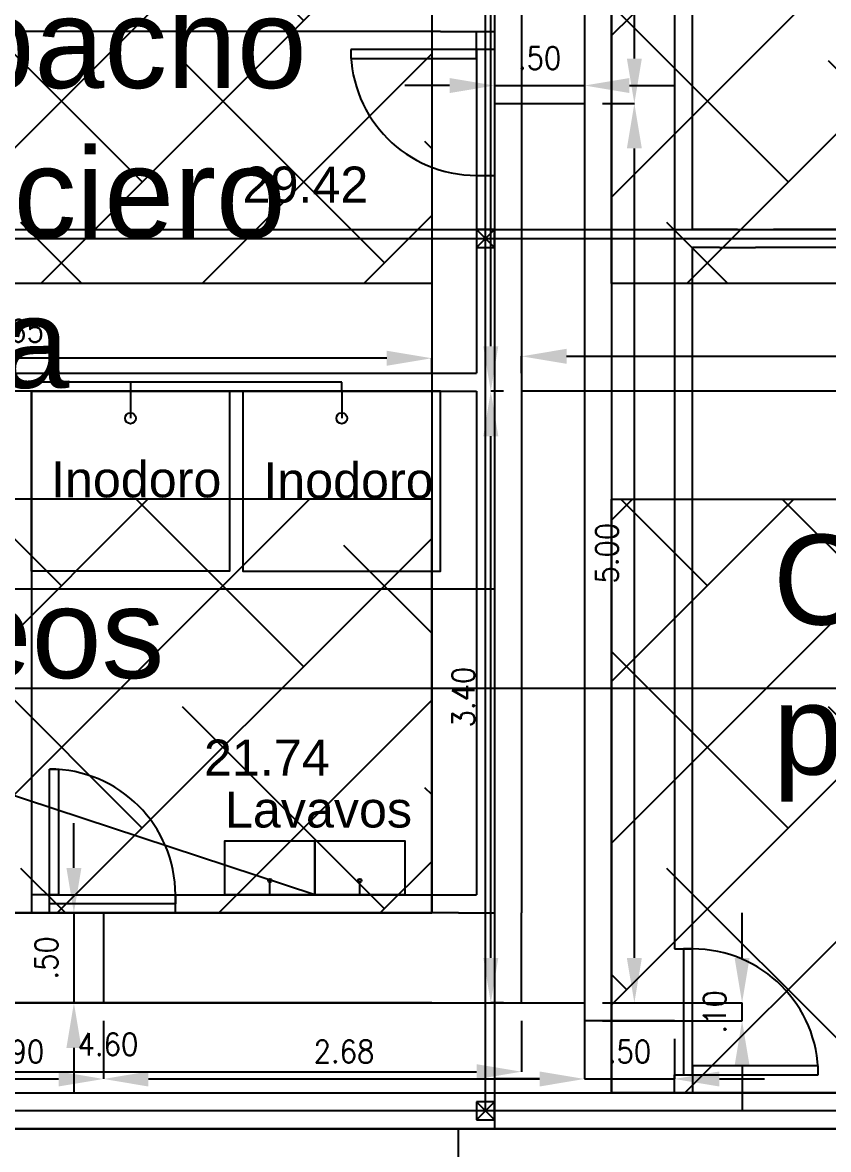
# Model space of a CAD drawing. Header units: inches. Extents: x 72863 to 73068, y 49095 to 49225.
# Drawn here: x 73059.18 to 73063.66, y 49160.12 to 49166.39 of the extents above; entities that cross this region are included whole.
import ezdxf

# ---------------------------------------------------------------- set-up
doc = ezdxf.new("R2010")
doc.units = ezdxf.units.IN
for name, color, linetype in [('Aguas pluviales', 140, 'Continuous'), ('Aguas sanitarias', 140, 'Continuous'), ('Auxiliar', 240, 'Continuous'), ('Cotas_IncendiosP0', 30, 'Continuous'), ('Cotas_IncendiosP1', 30, 'Continuous'), ('Elementos_A_P0', 251, 'Continuous'), ('Elementos_A_P1', 251, 'Continuous'), ('Exteriores', 7, 'Continuous'), ('IncendiosP0', 1, 'Continuous'), ('IncendiosP1', 1, 'Continuous'), ('P0', 5, 'Continuous'), ('P0_Elementos', 44, 'Continuous'), ('P0_Pasillos', 90, 'Continuous'), ('P1', 3, 'Continuous'), ('P1 Paredes interiores', 76, 'Continuous'), ('P1 Puertas', 30, 'Continuous'), ('P1 Puertas desplazadas', 30, 'Continuous'), ('P1 Texto', 7, 'Continuous'), ('Pared exterior nave', 26, 'Continuous'), ('Pilares', 240, 'Continuous')]:
    doc.layers.add(name, color=color, linetype=linetype)
doc.layers.add('Cotas', color=200, linetype='Continuous', lineweight=9)
doc.styles.add('80-100', font='romans.shx', dxfattribs={"width": 0.9, "height": 0.125})
doc.styles.get("Standard").update_dxf_attribs({"font": 'arial.ttf'})
doc.dimstyles.new('Copia de 100_conlineas', dxfattribs={"dimtxt": 0.125, "dimasz": 0.25, "dimexe": 0, "dimexo": 0.1, "dimgap": 0.09, "dimtad": 1, "dimzin": 4, "dimdsep": 46, "dimtxsty": '80-100', "dimcen": 0.1, "dimclrd": 256, "dimclre": 256, "dimclrt": 256, "dimadec": 0, "dimazin": 0, "dimtfac": 1, "dimtix": 1, "dimtmove": 2, "dimatfit": 3, "dimfxl": 1, "dimtvp": 1.058824, "dimtolj": 1, "dimtzin": 1, "dimarcsym": 0})
doc.dimstyles.new('Mod ISO-25', dxfattribs={"dimtxt": 0.125, "dimasz": 0.25, "dimexe": 0, "dimexo": 0.1, "dimgap": 0.09, "dimtad": 1, "dimzin": 12, "dimdsep": 46, "dimtxsty": '80-100', "dimcen": 0.1, "dimclrd": 256, "dimclre": 256, "dimclrt": 256, "dimadec": 0, "dimazin": 0, "dimtfac": 1, "dimtix": 1, "dimtmove": 2, "dimatfit": 3, "dimfxl": 1, "dimtolj": 1, "dimarcsym": 0})

# ---------------------------------------------------------------- blocks, each defined once
blk = doc.blocks.new('*D352')
at = {"layer": 'Cotas', "lineweight": -2, "transparency": 16777216}
for p, q in [((73046.9071, 49160.2388), (73046.9071, 49155.4054)), ((73066.7071, 49160.2388), (73066.7071, 49155.4054)), ((73047.1571, 49155.4054), (73066.4571, 49155.4054))]:
    blk.add_line(p, q, dxfattribs=at)
at = {"layer": 'Cotas', "transparency": 16777216}
for points in [[(73047.1571, 49155.447), (73047.1571, 49155.3637), (73046.9071, 49155.4054)], [(73066.4571, 49155.447), (73066.4571, 49155.3637), (73066.7071, 49155.4054)]]:
    blk.add_solid(points, dxfattribs=at)
at = {"layer": 'Defpoints', "color": 0, "transparency": 16777216}
for p in [(73046.9071, 49160.3388), (73066.7071, 49160.3388), (73066.7071, 49155.4054)]:
    blk.add_point(p, dxfattribs=at)
at = {"layer": 'Cotas', "transparency": 16777216, "insert": (73056.8071, 49155.5579), "char_height": 0.125, "attachment_point": 5, "style": '80-100'}
blk.add_mtext('\\A1;19.8', dxfattribs=at)
blk = doc.blocks.new('*D365')
at = {"layer": 'Cotas_IncendiosP1', "lineweight": -2, "transparency": 16777216}
for p, q in [((73059.4677, 49161.6888), (73059.4677, 49161.9388)), ((73059.5321, 49161.4388), (73059.4677, 49161.4388)), ((73059.4677, 49161.4388), (73059.4677, 49160.9388)), ((73059.5321, 49160.9388), (73059.4677, 49160.9388)), ((73059.4677, 49160.6888), (73059.4677, 49160.4388))]:
    blk.add_line(p, q, dxfattribs=at)
at = {"layer": 'Cotas_IncendiosP1', "transparency": 16777216}
for points in [[(73059.4261, 49161.6888), (73059.5094, 49161.6888), (73059.4677, 49161.4388)], [(73059.4261, 49160.6888), (73059.5094, 49160.6888), (73059.4677, 49160.9388)]]:
    blk.add_solid(points, dxfattribs=at)
at = {"layer": 'Defpoints', "color": 0, "transparency": 16777216}
for p in [(73059.6321, 49161.4388), (73059.4677, 49160.9388), (73059.6321, 49160.9388)]:
    blk.add_point(p, dxfattribs=at)
at = {"layer": 'Cotas_IncendiosP1', "transparency": 16777216, "insert": (73059.3152, 49161.1888), "char_height": 0.125, "attachment_point": 5, "rotation": 90, "style": '80-100'}
blk.add_mtext('\\A1;.50', dxfattribs=at)
blk = doc.blocks.new('*D366')
at = {"layer": 'Cotas_IncendiosP1', "lineweight": -2, "transparency": 16777216}
for p, q in [((73062.3071, 49160.7388), (73062.3071, 49160.5157)), ((73062.8071, 49160.7388), (73062.8071, 49160.5157)), ((73062.0571, 49160.5157), (73061.8071, 49160.5157)), ((73062.3071, 49160.5157), (73062.8071, 49160.5157)), ((73063.0571, 49160.5157), (73063.3071, 49160.5157))]:
    blk.add_line(p, q, dxfattribs=at)
at = {"layer": 'Cotas_IncendiosP1', "transparency": 16777216}
for points in [[(73062.0571, 49160.5574), (73062.0571, 49160.474), (73062.3071, 49160.5157)], [(73063.0571, 49160.5574), (73063.0571, 49160.474), (73062.8071, 49160.5157)]]:
    blk.add_solid(points, dxfattribs=at)
at = {"layer": 'Defpoints', "color": 0, "transparency": 16777216}
for p in [(73062.3071, 49160.8388), (73062.8071, 49160.8388), (73062.8071, 49160.5157)]:
    blk.add_point(p, dxfattribs=at)
at = {"layer": 'Cotas_IncendiosP1', "transparency": 16777216, "insert": (73062.5571, 49160.6682), "char_height": 0.125, "attachment_point": 5, "style": '80-100'}
blk.add_mtext('\\A1;.50', dxfattribs=at)
blk = doc.blocks.new('*D367')
at = {"layer": 'Cotas_IncendiosP1', "lineweight": -2, "transparency": 16777216}
for p, q in [((73063.1833, 49161.1888), (73063.1833, 49161.4388)), ((73062.4071, 49160.9388), (73063.1833, 49160.9388)), ((73063.1833, 49160.8388), (73063.1833, 49160.9388)), ((73062.4071, 49160.8388), (73063.1833, 49160.8388)), ((73063.1833, 49160.5888), (73063.1833, 49160.3388))]:
    blk.add_line(p, q, dxfattribs=at)
at = {"layer": 'Cotas_IncendiosP1', "transparency": 16777216}
for points in [[(73063.1416, 49161.1888), (73063.2249, 49161.1888), (73063.1833, 49160.9388)], [(73063.1416, 49160.5888), (73063.2249, 49160.5888), (73063.1833, 49160.8388)]]:
    blk.add_solid(points, dxfattribs=at)
at = {"layer": 'Defpoints', "color": 0, "transparency": 16777216}
for p in [(73062.3071, 49160.9388), (73063.1833, 49160.9388), (73062.3071, 49160.8388)]:
    blk.add_point(p, dxfattribs=at)
at = {"layer": 'Cotas_IncendiosP1', "transparency": 16777216, "insert": (73063.0308, 49160.8888), "char_height": 0.125, "attachment_point": 5, "rotation": 90, "style": '80-100'}
blk.add_mtext('\\A1;.10', dxfattribs=at)
blk = doc.blocks.new('*D369')
at = {"layer": 'Cotas_IncendiosP1', "lineweight": -2, "transparency": 16777216}
for p, q in [((73058.7321, 49160.8388), (73058.7321, 49160.5157)), ((73059.6321, 49160.8388), (73059.6321, 49160.5157)), ((73058.9821, 49160.5157), (73059.3821, 49160.5157))]:
    blk.add_line(p, q, dxfattribs=at)
at = {"layer": 'Cotas_IncendiosP1', "transparency": 16777216}
for points in [[(73058.9821, 49160.5574), (73058.9821, 49160.474), (73058.7321, 49160.5157)], [(73059.3821, 49160.5574), (73059.3821, 49160.474), (73059.6321, 49160.5157)]]:
    blk.add_solid(points, dxfattribs=at)
at = {"layer": 'Defpoints', "color": 0, "transparency": 16777216}
for p in [(73058.7321, 49160.9388), (73059.6321, 49160.9388), (73059.6321, 49160.5157)]:
    blk.add_point(p, dxfattribs=at)
at = {"layer": 'Cotas_IncendiosP1', "transparency": 16777216, "insert": (73059.1821, 49160.6682), "char_height": 0.125, "attachment_point": 5, "style": '80-100'}
blk.add_mtext('\\A1;.90', dxfattribs=at)
blk = doc.blocks.new('*D370')
at = {"layer": 'Cotas_IncendiosP1', "lineweight": -2, "transparency": 16777216}
for p, q in [((73059.6321, 49160.8388), (73059.6321, 49160.5157)), ((73062.3071, 49160.8388), (73062.3071, 49160.5157)), ((73059.8821, 49160.5157), (73062.0571, 49160.5157))]:
    blk.add_line(p, q, dxfattribs=at)
at = {"layer": 'Cotas_IncendiosP1', "transparency": 16777216}
for points in [[(73059.8821, 49160.5574), (73059.8821, 49160.474), (73059.6321, 49160.5157)], [(73062.0571, 49160.5574), (73062.0571, 49160.474), (73062.3071, 49160.5157)]]:
    blk.add_solid(points, dxfattribs=at)
at = {"layer": 'Defpoints', "color": 0, "transparency": 16777216}
for p in [(73059.6321, 49160.9388), (73062.3071, 49160.9388), (73062.3071, 49160.5157)]:
    blk.add_point(p, dxfattribs=at)
at = {"layer": 'Cotas_IncendiosP1', "transparency": 16777216, "insert": (73060.9696, 49160.6682), "char_height": 0.125, "attachment_point": 5, "style": '80-100'}
blk.add_mtext('\\A1;2.68', dxfattribs=at)
blk = doc.blocks.new('*D371')
at = {"layer": 'Cotas_IncendiosP1', "lineweight": -2, "transparency": 16777216}
for p, q in [((73061.5571, 49166.0386), (73061.3071, 49166.0386)), ((73061.8071, 49166.0388), (73061.8071, 49166.0386)), ((73061.8071, 49166.0386), (73062.3071, 49166.0386)), ((73062.3071, 49166.0388), (73062.3071, 49166.0386)), ((73062.5571, 49166.0386), (73062.8071, 49166.0386))]:
    blk.add_line(p, q, dxfattribs=at)
at = {"layer": 'Cotas_IncendiosP1', "transparency": 16777216}
for points in [[(73061.5571, 49166.0803), (73061.5571, 49165.9969), (73061.8071, 49166.0386)], [(73062.5571, 49166.0803), (73062.5571, 49165.9969), (73062.3071, 49166.0386)]]:
    blk.add_solid(points, dxfattribs=at)
at = {"layer": 'Defpoints', "color": 0, "transparency": 16777216}
for p in [(73062.3071, 49166.0386), (73061.8071, 49165.9388), (73062.3071, 49165.9388)]:
    blk.add_point(p, dxfattribs=at)
at = {"layer": 'Cotas_IncendiosP1', "transparency": 16777216, "insert": (73062.0571, 49166.1911), "char_height": 0.125, "attachment_point": 5, "style": '80-100'}
blk.add_mtext('\\A1;.50', dxfattribs=at)
blk = doc.blocks.new('*D379')
at = {"layer": 'Cotas_IncendiosP1', "lineweight": -2, "transparency": 16777216}
for p, q in [((73062.4071, 49167.8388), (73062.5841, 49167.8388)), ((73062.5841, 49166.1888), (73062.5841, 49167.5888)), ((73062.4071, 49165.9388), (73062.5841, 49165.9388))]:
    blk.add_line(p, q, dxfattribs=at)
at = {"layer": 'Cotas_IncendiosP1', "transparency": 16777216}
for points in [[(73062.5424, 49167.5888), (73062.6258, 49167.5888), (73062.5841, 49167.8388)], [(73062.5424, 49166.1888), (73062.6258, 49166.1888), (73062.5841, 49165.9388)]]:
    blk.add_solid(points, dxfattribs=at)
at = {"layer": 'Defpoints', "color": 0, "transparency": 16777216}
for p in [(73062.3071, 49167.8388), (73062.5841, 49167.8388), (73062.3071, 49165.9388)]:
    blk.add_point(p, dxfattribs=at)
at = {"layer": 'Cotas_IncendiosP1', "transparency": 16777216, "insert": (73062.4316, 49166.8888), "char_height": 0.125, "attachment_point": 5, "rotation": 90, "style": '80-100'}
blk.add_mtext('\\A1;1.90', dxfattribs=at)
blk = doc.blocks.new('*D380')
at = {"layer": 'Cotas_IncendiosP1', "lineweight": -2, "transparency": 16777216}
for p, q in [((73062.4071, 49165.9388), (73062.5841, 49165.9388)), ((73062.5841, 49161.1888), (73062.5841, 49165.6888)), ((73062.4071, 49160.9388), (73062.5841, 49160.9388))]:
    blk.add_line(p, q, dxfattribs=at)
at = {"layer": 'Cotas_IncendiosP1', "transparency": 16777216}
for points in [[(73062.5424, 49165.6888), (73062.6258, 49165.6888), (73062.5841, 49165.9388)], [(73062.5424, 49161.1888), (73062.6258, 49161.1888), (73062.5841, 49160.9388)]]:
    blk.add_solid(points, dxfattribs=at)
at = {"layer": 'Defpoints', "color": 0, "transparency": 16777216}
for p in [(73062.3071, 49165.9388), (73062.5841, 49165.9388), (73062.3071, 49160.9388)]:
    blk.add_point(p, dxfattribs=at)
at = {"layer": 'Cotas_IncendiosP1', "transparency": 16777216, "insert": (73062.4316, 49163.4388), "char_height": 0.125, "attachment_point": 5, "rotation": 90, "style": '80-100'}
blk.add_mtext('\\A1;5.00', dxfattribs=at)
blk = doc.blocks.new('*D384')
at = {"layer": 'Cotas_IncendiosP0', "lineweight": -2, "transparency": 16777216}
for p, q in [((73057.3571, 49160.8388), (73057.3571, 49160.5562)), ((73061.9571, 49160.8388), (73061.9571, 49160.5562)), ((73057.6071, 49160.5562), (73061.7071, 49160.5562))]:
    blk.add_line(p, q, dxfattribs=at)
at = {"layer": 'Cotas_IncendiosP0', "transparency": 16777216}
for points in [[(73057.6071, 49160.5978), (73057.6071, 49160.5145), (73057.3571, 49160.5562)], [(73061.7071, 49160.5978), (73061.7071, 49160.5145), (73061.9571, 49160.5562)]]:
    blk.add_solid(points, dxfattribs=at)
at = {"layer": 'Defpoints', "color": 0, "transparency": 16777216}
for p in [(73057.3571, 49160.9388), (73061.9571, 49160.9388), (73061.9571, 49160.5562)]:
    blk.add_point(p, dxfattribs=at)
at = {"layer": 'Cotas_IncendiosP0', "transparency": 16777216, "insert": (73059.6571, 49160.7087), "char_height": 0.125, "attachment_point": 5, "style": '80-100'}
blk.add_mtext('\\A1;4.60', dxfattribs=at)
blk = doc.blocks.new('*D342')
at = {"layer": 'Cotas_IncendiosP0', "lineweight": -2, "transparency": 16777216}
for p, q in [((73061.9571, 49164.4388), (73061.9571, 49164.5332)), ((73062.2071, 49164.5332), (73066.3571, 49164.5332)), ((73066.6071, 49164.4388), (73066.6071, 49164.5332))]:
    blk.add_line(p, q, dxfattribs=at)
at = {"layer": 'Cotas_IncendiosP0', "transparency": 16777216}
for points in [[(73062.2071, 49164.5749), (73062.2071, 49164.4915), (73061.9571, 49164.5332)], [(73066.3571, 49164.5749), (73066.3571, 49164.4915), (73066.6071, 49164.5332)]]:
    blk.add_solid(points, dxfattribs=at)
at = {"layer": 'Defpoints', "color": 0, "transparency": 16777216}
for p in [(73066.6071, 49164.5332), (73061.9571, 49164.3388), (73066.6071, 49164.3388)]:
    blk.add_point(p, dxfattribs=at)
at = {"layer": 'Cotas_IncendiosP0', "transparency": 16777216, "insert": (73064.2821, 49164.6857), "char_height": 0.125, "attachment_point": 5, "style": '80-100'}
blk.add_mtext('\\A1;4.65', dxfattribs=at)
blk = doc.blocks.new('*D385')
at = {"layer": 'Cotas_IncendiosP0', "lineweight": -2, "transparency": 16777216}
for p, q in [((73056.8071, 49164.4388), (73056.8071, 49164.5225)), ((73061.2071, 49164.5225), (73057.0571, 49164.5225)), ((73061.4571, 49164.4388), (73061.4571, 49164.5225))]:
    blk.add_line(p, q, dxfattribs=at)
at = {"layer": 'Cotas_IncendiosP0', "transparency": 16777216}
for points in [[(73057.0571, 49164.5642), (73057.0571, 49164.4808), (73056.8071, 49164.5225)], [(73061.2071, 49164.5642), (73061.2071, 49164.4808), (73061.4571, 49164.5225)]]:
    blk.add_solid(points, dxfattribs=at)
at = {"layer": 'Defpoints', "color": 0, "transparency": 16777216}
for p in [(73056.8071, 49164.5225), (73056.8071, 49164.3388), (73061.4571, 49164.3388)]:
    blk.add_point(p, dxfattribs=at)
at = {"layer": 'Cotas_IncendiosP0', "transparency": 16777216, "insert": (73059.1321, 49164.675), "char_height": 0.125, "attachment_point": 5, "style": '80-100'}
blk.add_mtext('\\A1;4.65', dxfattribs=at)
blk = doc.blocks.new('*D394')
at = {"layer": 'Cotas_IncendiosP0', "lineweight": -2, "transparency": 16777216}
for p, q in [((73061.8571, 49169.8388), (73061.7859, 49169.8388)), ((73061.7859, 49164.5888), (73061.7859, 49169.5888)), ((73061.8571, 49164.3388), (73061.7859, 49164.3388))]:
    blk.add_line(p, q, dxfattribs=at)
at = {"layer": 'Cotas_IncendiosP0', "transparency": 16777216}
for points in [[(73061.7442, 49169.5888), (73061.8276, 49169.5888), (73061.7859, 49169.8388)], [(73061.7442, 49164.5888), (73061.8276, 49164.5888), (73061.7859, 49164.3388)]]:
    blk.add_solid(points, dxfattribs=at)
at = {"layer": 'Defpoints', "color": 0, "transparency": 16777216}
for p in [(73061.7859, 49169.8388), (73061.9571, 49169.8388), (73061.9571, 49164.3388)]:
    blk.add_point(p, dxfattribs=at)
at = {"layer": 'Cotas_IncendiosP0', "transparency": 16777216, "insert": (73061.6334, 49167.0888), "char_height": 0.125, "attachment_point": 5, "rotation": 90, "style": '80-100'}
blk.add_mtext('\\A1;5.50', dxfattribs=at)
blk = doc.blocks.new('*D395')
at = {"layer": 'Cotas_IncendiosP0', "lineweight": -2, "transparency": 16777216}
for p, q in [((73061.8571, 49164.3388), (73061.7859, 49164.3388)), ((73061.7859, 49161.1888), (73061.7859, 49164.0888)), ((73061.8571, 49160.9388), (73061.7859, 49160.9388))]:
    blk.add_line(p, q, dxfattribs=at)
at = {"layer": 'Cotas_IncendiosP0', "transparency": 16777216}
for points in [[(73061.7442, 49164.0888), (73061.8276, 49164.0888), (73061.7859, 49164.3388)], [(73061.7442, 49161.1888), (73061.8276, 49161.1888), (73061.7859, 49160.9388)]]:
    blk.add_solid(points, dxfattribs=at)
at = {"layer": 'Defpoints', "color": 0, "transparency": 16777216}
for p in [(73061.7859, 49164.3388), (73061.9571, 49164.3388), (73061.9571, 49160.9388)]:
    blk.add_point(p, dxfattribs=at)
at = {"layer": 'Cotas_IncendiosP0', "transparency": 16777216, "insert": (73061.6334, 49162.6388), "char_height": 0.125, "attachment_point": 5, "rotation": 90, "style": '80-100'}
blk.add_mtext('\\A1;3.40', dxfattribs=at)

msp = doc.modelspace()

# ---------------------------------------------------------------- hatches: boundary and pattern name
at = {"layer": 'P0_Elementos'}
h = msp.add_hatch(dxfattribs=at)
h.set_pattern_fill('ANSI38', color=256, scale=0.2)
h.set_pattern_definition([(45, (73014.496, 49132.724), (-0.449013, 0.449013), []), (135, (73014.496, 49132.724), (-1.3470384, 0.449013), [1.5875, -0.9525])])
h.paths.add_polyline_path([(73050.2071, 49172.2388), (73049.2071, 49172.2388), (73049.2071, 49167.7388), (73050.2071, 49167.7388)])
h.paths.add_polyline_path([(73048.0071, 49172.2388), (73047.0071, 49172.2388), (73047.0071, 49167.7388), (73048.0071, 49167.7388)])
h.paths.add_polyline_path([(73052.4071, 49172.2388), (73051.4071, 49172.2388), (73051.4071, 49167.7388), (73052.4071, 49167.7388)])
h.paths.add_polyline_path([(73056.3071, 49171.7388), (73053.4177, 49171.7388), (73053.4177, 49168.9388), (73056.3071, 49168.9388)])
h.paths.add_polyline_path([(73056.3071, 49167.7388), (73052.9071, 49167.7388), (73052.9071, 49166.2388), (73056.3071, 49166.2388)])
h.paths.add_polyline_path([(73056.3071, 49165.2388), (73052.9071, 49165.2388), (73052.9071, 49163.7388), (73056.3071, 49163.7388)])
h.paths.add_polyline_path([(73056.3071, 49174.7388), (73047.0071, 49174.7388), (73047.0071, 49173.2388), (73056.3071, 49173.2388)])
h.paths.add_polyline_path([(73056.3071, 49177.2388), (73047.0071, 49177.2388), (73047.0071, 49175.7388), (73056.3071, 49175.7388)])
h.paths.add_polyline_path([(73061.4571, 49174.7388), (73057.3071, 49174.7388), (73057.3071, 49170.5888), (73061.4571, 49170.5888)])
h.paths.add_polyline_path([(73066.6071, 49174.7388), (73062.4571, 49174.7388), (73062.4571, 49170.5888), (73066.6071, 49170.5888)])
h.paths.add_polyline_path([(73061.4571, 49169.0888), (73057.3071, 49169.0888), (73057.3071, 49164.9388), (73061.4571, 49164.9388)])
h.paths.add_polyline_path([(73066.6071, 49169.0888), (73062.4571, 49169.0888), (73062.4571, 49164.9388), (73066.6071, 49164.9388)])
h.paths.add_polyline_path([(73061.4571, 49163.7388), (73057.8571, 49163.7388), (73057.8571, 49161.4388), (73061.4571, 49161.4388)])
h.paths.add_polyline_path([(73066.6071, 49163.7388), (73062.4571, 49163.7388), (73062.4571, 49160.4388), (73066.6071, 49160.4388)])

# ---------------------------------------------------------------- linework, layer by layer
at = {"layer": 'Aguas pluviales'}
msp.add_line((73046.8071, 49160.2388), (73066.8071, 49160.2388), dxfattribs=at)
at = {"layer": 'Aguas sanitarias'}
for p, q in [((73059.7821, 49164.3888), (73058.5821, 49164.3888)), ((73060.9571, 49164.3888), (73059.7821, 49164.3888)), ((73059.7821, 49164.3888), (73059.7821, 49164.3388)), ((73060.9571, 49164.3388), (73060.9571, 49164.3888)), ((73059.7821, 49164.3388), (73059.7821, 49164.1888)), ((73060.9571, 49164.3388), (73060.9571, 49164.1888)), ((73060.8071, 49161.5388), (73057.0022, 49162.7916)), ((73060.5571, 49161.5388), (73060.5571, 49161.6188)), ((73061.0571, 49161.5388), (73061.0571, 49161.6188)), ((73060.5571, 49161.5388), (73061.0571, 49161.5388))]:
    msp.add_line(p, q, dxfattribs=at)
for centre, radius in [((73059.7821, 49164.1888), 0.03), ((73060.9571, 49164.1888), 0.03), ((73060.5571, 49161.6188), 0.01), ((73061.0571, 49161.6188), 0.01)]:
    msp.add_circle(centre, radius, dxfattribs=at)
at = {"layer": 'Auxiliar'}
for p, q in [((73061.7571, 49160.3388), (73061.7571, 49196.3631)), ((73046.9071, 49165.1888), (73066.7071, 49165.1888)), ((73046.9071, 49162.6888), (73066.7071, 49162.6888)), ((73066.7071, 49160.3388), (73046.9071, 49160.3388))]:
    msp.add_line(p, q, dxfattribs=at)
at = {"layer": 'Elementos_A_P1'}
for points in [[(73059.2321, 49164.3388), (73060.3321, 49164.3388), (73060.3321, 49163.3388), (73059.2321, 49163.3388)], [(73061.5071, 49164.3388), (73060.4071, 49164.3388), (73060.4071, 49163.3388), (73061.5071, 49163.3388)], [(73060.8071, 49161.5388), (73060.3071, 49161.5388), (73060.3071, 49161.8388), (73060.8071, 49161.8388)], [(73061.3071, 49161.5388), (73060.8071, 49161.5388), (73060.8071, 49161.8388), (73061.3071, 49161.8388)]]:
    msp.add_lwpolyline(points, close=True, dxfattribs=at)
at = {"layer": 'Exteriores'}
for p, q in [((73059.1071, 49160.2388), (73061.6071, 49160.2388)), ((73061.6071, 49155.2388), (73061.6071, 49160.2388)), ((73061.6071, 49160.2388), (73064.1071, 49160.2388))]:
    msp.add_line(p, q, dxfattribs=at)
at = {"layer": 'IncendiosP0'}
for p, q in [((73061.9571, 49174.7388), (73061.9571, 49161.4388)), ((73061.4571, 49164.3388), (73056.8071, 49164.3388)), ((73066.6071, 49164.3388), (73061.9571, 49164.3388)), ((73061.9571, 49160.9388), (73061.9571, 49161.4388)), ((73061.4571, 49160.9388), (73057.3571, 49160.9388)), ((73061.4571, 49160.9388), (73061.9571, 49160.9388))]:
    msp.add_line(p, q, dxfattribs=at)
at = {"layer": 'IncendiosP1'}
for p, q in [((73062.3071, 49167.8388), (73062.3071, 49165.9388)), ((73061.8071, 49165.9388), (73062.3071, 49165.9388)), ((73062.3071, 49165.9388), (73062.3071, 49160.8388)), ((73059.6321, 49161.4388), (73059.6321, 49160.9388)), ((73058.7321, 49160.9388), (73059.6321, 49160.9388)), ((73059.6321, 49160.9388), (73062.3071, 49160.9388)), ((73062.8071, 49160.8388), (73062.3071, 49160.8388))]:
    msp.add_line(p, q, dxfattribs=at)
at = {"layer": 'P0'}
msp.add_line((73046.8071, 49160.2388), (73066.8071, 49160.2388), dxfattribs=at)
at = {"layer": 'P0_Elementos'}
for points in [[(73057.3071, 49169.0888), (73061.4571, 49169.0888), (73061.4571, 49164.9388), (73057.3071, 49164.9388)], [(73062.4571, 49169.0888), (73066.6071, 49169.0888), (73066.6071, 49164.9388), (73062.4571, 49164.9388)], [(73057.8571, 49161.4388), (73061.4571, 49161.4388), (73061.4571, 49163.7388), (73057.8571, 49163.7388)], [(73066.6071, 49160.4388), (73062.4571, 49160.4388), (73062.4571, 49163.7388), (73066.6071, 49163.7388)]]:
    msp.add_lwpolyline(points, close=True, dxfattribs=at)
at = {"layer": 'P0_Pasillos'}
for p, q in [((73061.4571, 49174.7388), (73061.4571, 49161.4388)), ((73062.4571, 49174.7388), (73062.4571, 49160.4388)), ((73061.4571, 49161.4388), (73057.8571, 49161.4388)), ((73057.8571, 49160.4388), (73061.4571, 49160.4388)), ((73061.4571, 49160.4388), (73062.4571, 49160.4388))]:
    msp.add_line(p, q, dxfattribs=at)
at = {"layer": 'P1'}
msp.add_line((73061.8071, 49163.2388), (73056.8071, 49163.2388), dxfattribs=at)
for points in [[(73046.8071, 49160.2388), (73066.8071, 49160.2388), (73066.8071, 49175.2388), (73061.8071, 49175.2388), (73061.8071, 49165.2388), (73066.8071, 49165.2388)], [(73056.8071, 49170.2388), (73056.8071, 49165.2388), (73061.8071, 49165.2388)], [(73061.8071, 49165.2388), (73061.8071, 49160.2388)]]:
    msp.add_lwpolyline(points, dxfattribs=at)
at = {"layer": 'P1 Paredes interiores'}
for p, q in [((73061.8071, 49168.9388), (73061.8071, 49166.3388)), ((73062.8071, 49167.4388), (73062.8071, 49166.3388)), ((73062.9071, 49165.3388), (73062.9071, 49166.4388)), ((73061.5071, 49166.3388), (73056.9071, 49166.3388)), ((73061.5071, 49166.3388), (73061.6071, 49166.3388)), ((73061.6071, 49166.3388), (73061.8071, 49166.3388)), ((73062.8071, 49166.3388), (73062.8071, 49161.4388)), ((73061.7071, 49165.5388), (73061.7071, 49164.4388)), ((73061.7071, 49165.5388), (73061.8071, 49165.5388)), ((73061.8071, 49165.5388), (73061.8071, 49161.4388)), ((73062.9071, 49165.2388), (73062.9071, 49165.3388)), ((73063.1571, 49165.2388), (73062.9071, 49165.2388)), ((73063.1571, 49165.2388), (73063.3571, 49165.2388)), ((73066.6071, 49165.2388), (73063.3571, 49165.2388)), ((73062.9071, 49161.4388), (73062.9071, 49165.1388)), ((73063.0571, 49165.1388), (73062.9071, 49165.1388)), ((73063.0571, 49165.1388), (73063.2571, 49165.1388)), ((73066.6071, 49165.1388), (73063.2571, 49165.1388)), ((73056.8571, 49164.4388), (73061.5071, 49164.4388)), ((73061.5071, 49164.4388), (73061.7071, 49164.4388)), ((73059.2321, 49164.3388), (73061.5071, 49164.3388)), ((73059.2321, 49164.3388), (73059.2321, 49161.5388)), ((73061.5071, 49164.3388), (73061.7071, 49164.3388)), ((73061.7071, 49164.3388), (73061.7071, 49161.5388)), ((73059.2321, 49161.5388), (73059.2321, 49161.4388)), ((73060.0321, 49161.5388), (73061.5071, 49161.5388)), ((73060.0321, 49161.4388), (73060.0321, 49161.5388)), ((73061.5071, 49161.5388), (73061.7071, 49161.5388)), ((73059.2321, 49161.4388), (73059.1321, 49161.4388)), ((73061.6071, 49161.4388), (73060.0321, 49161.4388)), ((73061.6071, 49161.4388), (73061.8071, 49161.4388)), ((73062.8071, 49161.4388), (73062.8071, 49161.2388)), ((73062.9071, 49161.2388), (73062.9071, 49161.4388)), ((73062.8071, 49161.2388), (73062.9071, 49161.2388))]:
    msp.add_line(p, q, dxfattribs=at)
at = {"layer": 'P1 Puertas'}
for p, q in [((73061.7071, 49166.2388), (73061.7071, 49166.3388)), ((73061.7071, 49166.3388), (73061.8071, 49166.3388)), ((73061.8071, 49166.3388), (73061.8071, 49166.2388)), ((73061.8071, 49166.2388), (73061.7071, 49166.2388)), ((73061.7071, 49166.2388), (73061.7071, 49165.5388)), ((73061.7571, 49165.5388), (73061.7571, 49166.2388)), ((73061.7071, 49165.5388), (73061.7571, 49165.5388)), ((73059.3321, 49161.5388), (73059.2321, 49161.5388)), ((73059.2321, 49161.5388), (73059.2321, 49161.4388)), ((73059.3321, 49161.4388), (73059.3321, 49161.5388)), ((73059.3321, 49161.5388), (73060.0321, 49161.5388)), ((73060.0321, 49161.5388), (73060.0321, 49161.4888)), ((73060.0321, 49161.4888), (73059.3321, 49161.4888)), ((73059.2321, 49161.4388), (73059.3321, 49161.4388)), ((73062.9071, 49161.2388), (73062.8571, 49161.2388)), ((73062.8571, 49161.2388), (73062.8571, 49160.5388)), ((73062.9071, 49160.5388), (73062.9071, 49161.2388)), ((73062.8071, 49160.4388), (73062.8071, 49160.5388)), ((73062.8071, 49160.5388), (73062.9071, 49160.5388)), ((73062.9071, 49160.5388), (73062.9071, 49160.4388)), ((73062.9071, 49160.4388), (73062.8071, 49160.4388))]:
    msp.add_line(p, q, dxfattribs=at)
at = {"layer": 'P1 Puertas desplazadas'}
for p, q in [((73061.7071, 49166.2388), (73061.7071, 49166.3388)), ((73061.7071, 49166.3388), (73061.8071, 49166.3388)), ((73061.8071, 49166.3388), (73061.8071, 49166.2388)), ((73061.7071, 49166.2388), (73061.0071, 49166.2388)), ((73061.0071, 49166.2388), (73061.0071, 49166.1888)), ((73061.8071, 49166.2388), (73061.7071, 49166.2388)), ((73061.7071, 49166.1888), (73061.7071, 49166.2388)), ((73061.0071, 49166.1888), (73061.7071, 49166.1888)), ((73059.3321, 49161.5388), (73059.3321, 49162.2388)), ((73059.3321, 49162.2388), (73059.3821, 49162.2388)), ((73059.3821, 49162.2388), (73059.3821, 49161.5388)), ((73059.3321, 49161.5388), (73059.2321, 49161.5388)), ((73059.2321, 49161.5388), (73059.2321, 49161.4388)), ((73059.3821, 49161.5388), (73059.3321, 49161.5388)), ((73059.3321, 49161.4388), (73059.3321, 49161.5388)), ((73059.2321, 49161.4388), (73059.3321, 49161.4388)), ((73063.6071, 49160.5888), (73062.9071, 49160.5888)), ((73062.9071, 49160.5888), (73062.9071, 49160.5388)), ((73063.6071, 49160.5388), (73063.6071, 49160.5888)), ((73062.8071, 49160.4388), (73062.8071, 49160.5388)), ((73062.8071, 49160.5388), (73062.9071, 49160.5388)), ((73062.9071, 49160.5388), (73062.9071, 49160.4388)), ((73062.9071, 49160.5388), (73063.6071, 49160.5388)), ((73062.9071, 49160.4388), (73062.8071, 49160.4388))]:
    msp.add_line(p, q, dxfattribs=at)
for centre, start, end in [((73061.7071, 49166.2388), 180, 270), ((73059.3321, 49161.5388), 0, 90), ((73062.9071, 49160.5388), 0, 90)]:
    msp.add_arc(centre, 0.7, start, end, dxfattribs=at)
at = {"layer": 'Pared exterior nave'}
for p, q in [((73056.9071, 49160.4388), (73066.6071, 49160.4388)), ((73066.6071, 49160.2388), (73055.2571, 49160.2388))]:
    msp.add_line(p, q, dxfattribs=at)
at = {"layer": 'Pilares'}
for p, q in [((73061.8071, 49165.2388), (73061.7071, 49165.2388)), ((73061.7071, 49165.2388), (73061.7071, 49165.1388)), ((73061.8071, 49165.2388), (73061.7071, 49165.1388)), ((73061.7071, 49165.2388), (73061.8071, 49165.1388)), ((73061.8071, 49165.1388), (73061.8071, 49165.2388)), ((73061.7071, 49165.1388), (73061.8071, 49165.1388)), ((73061.8071, 49160.3888), (73061.7071, 49160.3888)), ((73061.7071, 49160.3888), (73061.7071, 49160.2888)), ((73061.8071, 49160.3888), (73061.7071, 49160.2888)), ((73061.7071, 49160.3888), (73061.8071, 49160.2888)), ((73061.8071, 49160.2888), (73061.8071, 49160.3888)), ((73061.7071, 49160.2888), (73061.8071, 49160.2888))]:
    msp.add_line(p, q, dxfattribs=at)

# ---------------------------------------------------------------- texts
at = {"layer": 'Cotas_IncendiosP1', "char_height": 0.2, "attachment_point": 1}
for s, insert in [('29.42', (73060.4055, 49165.5881)), ('21.74', (73060.191, 49162.4025))]:
    msp.add_mtext_dynamic_manual_height_columns(s, width=0.285719, gutter_width=1, heights=[0], dxfattribs=dict(at, insert=insert))
at = {"layer": 'Elementos_A_P0', "char_height": 0.2, "attachment_point": 1}
for s, width, insert in [('Inodoro', 0.500539, (73059.3403, 49163.9492)), ('Inodoro', 0.500539, (73060.5207, 49163.9434)), ('Lavavos', 0.756496, (73060.3076, 49162.1137))]:
    msp.add_mtext_dynamic_manual_height_columns(s, width=width, gutter_width=1, heights=[0], dxfattribs=dict(at, insert=insert))
at = {"layer": 'P1 Texto', "char_height": 0.5, "attachment_point": 1}
for s, width, insert in [('Despacho\\Pfinanciero\\Py caja', 4.38379, (73057.6177, 49166.5248)), ('Comedor\\Ppersonal', 3.914156, (73063.3553, 49163.5417)), ('Aseos', 3.210249, (73058.0296, 49163.2444))]:
    msp.add_mtext_dynamic_manual_height_columns(s, width=width, gutter_width=12.5, heights=[0], dxfattribs=dict(at, insert=insert))

# ---------------------------------------------------------------- dimensions: what is measured, and where the dimension line sits
at = {"layer": 'Cotas'}
dim = msp.add_linear_dim(base=(73066.7071, 49155.4054), p1=(73046.9071, 49160.3388), p2=(73066.7071, 49160.3388), dimstyle='Mod ISO-25', dxfattribs=at)
dim.commit()
dim.dimension.update_dxf_attribs({"geometry": '*D352', "text_midpoint": (73056.8071, 49155.5579)})
at = {"layer": 'Cotas_IncendiosP0'}
for base, p1, p2, picture, middle in [((73061.7859, 49169.8388), (73061.9571, 49164.3388), (73061.9571, 49169.8388), '*D394', (73061.6334, 49167.0888)), ((73061.7859, 49164.3388), (73061.9571, 49160.9388), (73061.9571, 49164.3388), '*D395', (73061.6334, 49162.6388))]:
    dim = msp.add_linear_dim(base=base, p1=p1, p2=p2, angle=90, dimstyle='Copia de 100_conlineas', dxfattribs=at)
    dim.commit()
    dim.dimension.update_dxf_attribs({"geometry": picture, "text_midpoint": middle})
for base, p1, p2, picture, middle in [((73056.8071, 49164.5225), (73061.4571, 49164.3388), (73056.8071, 49164.3388), '*D385', (73059.1321, 49164.675)), ((73066.6071, 49164.5332), (73061.9571, 49164.3388), (73066.6071, 49164.3388), '*D342', (73064.2821, 49164.6857)), ((73061.9571, 49160.5562), (73057.3571, 49160.9388), (73061.9571, 49160.9388), '*D384', (73059.6571, 49160.7087))]:
    dim = msp.add_linear_dim(base=base, p1=p1, p2=p2, dimstyle='Copia de 100_conlineas', dxfattribs=at)
    dim.commit()
    dim.dimension.update_dxf_attribs({"geometry": picture, "text_midpoint": middle})
at = {"layer": 'Cotas_IncendiosP1'}
for base, p1, p2, picture, middle in [((73062.5841, 49167.8388), (73062.3071, 49165.9388), (73062.3071, 49167.8388), '*D379', (73062.4316, 49166.8888)), ((73062.5841, 49165.9388), (73062.3071, 49160.9388), (73062.3071, 49165.9388), '*D380', (73062.4316, 49163.4388)), ((73059.4677, 49160.9388), (73059.6321, 49161.4388), (73059.6321, 49160.9388), '*D365', (73059.3152, 49161.1888)), ((73063.1833, 49160.9388), (73062.3071, 49160.8388), (73062.3071, 49160.9388), '*D367', (73063.0308, 49160.8888))]:
    dim = msp.add_linear_dim(base=base, p1=p1, p2=p2, angle=90, dimstyle='Copia de 100_conlineas', dxfattribs=at)
    dim.commit()
    dim.dimension.update_dxf_attribs({"geometry": picture, "text_midpoint": middle})
for base, p1, p2, picture, middle in [((73062.3071, 49166.0386), (73061.8071, 49165.9388), (73062.3071, 49165.9388), '*D371', (73062.0571, 49166.1911)), ((73059.6321, 49160.5157), (73058.7321, 49160.9388), (73059.6321, 49160.9388), '*D369', (73059.1821, 49160.6682)), ((73062.3070621394, 49160.5157074807), (73059.6320621394, 49160.9388082947), (73062.3070621394, 49160.9388082947), '*D370', (73060.9695621394, 49160.6682074807)), ((73062.8071, 49160.5157), (73062.3071, 49160.8388), (73062.8071, 49160.8388), '*D366', (73062.5571, 49160.6682))]:
    dim = msp.add_linear_dim(base=base, p1=p1, p2=p2, dimstyle='Copia de 100_conlineas', dxfattribs=at)
    dim.commit()
    dim.dimension.update_dxf_attribs({"geometry": picture, "text_midpoint": middle})

doc.saveas('drawing.dxf')
